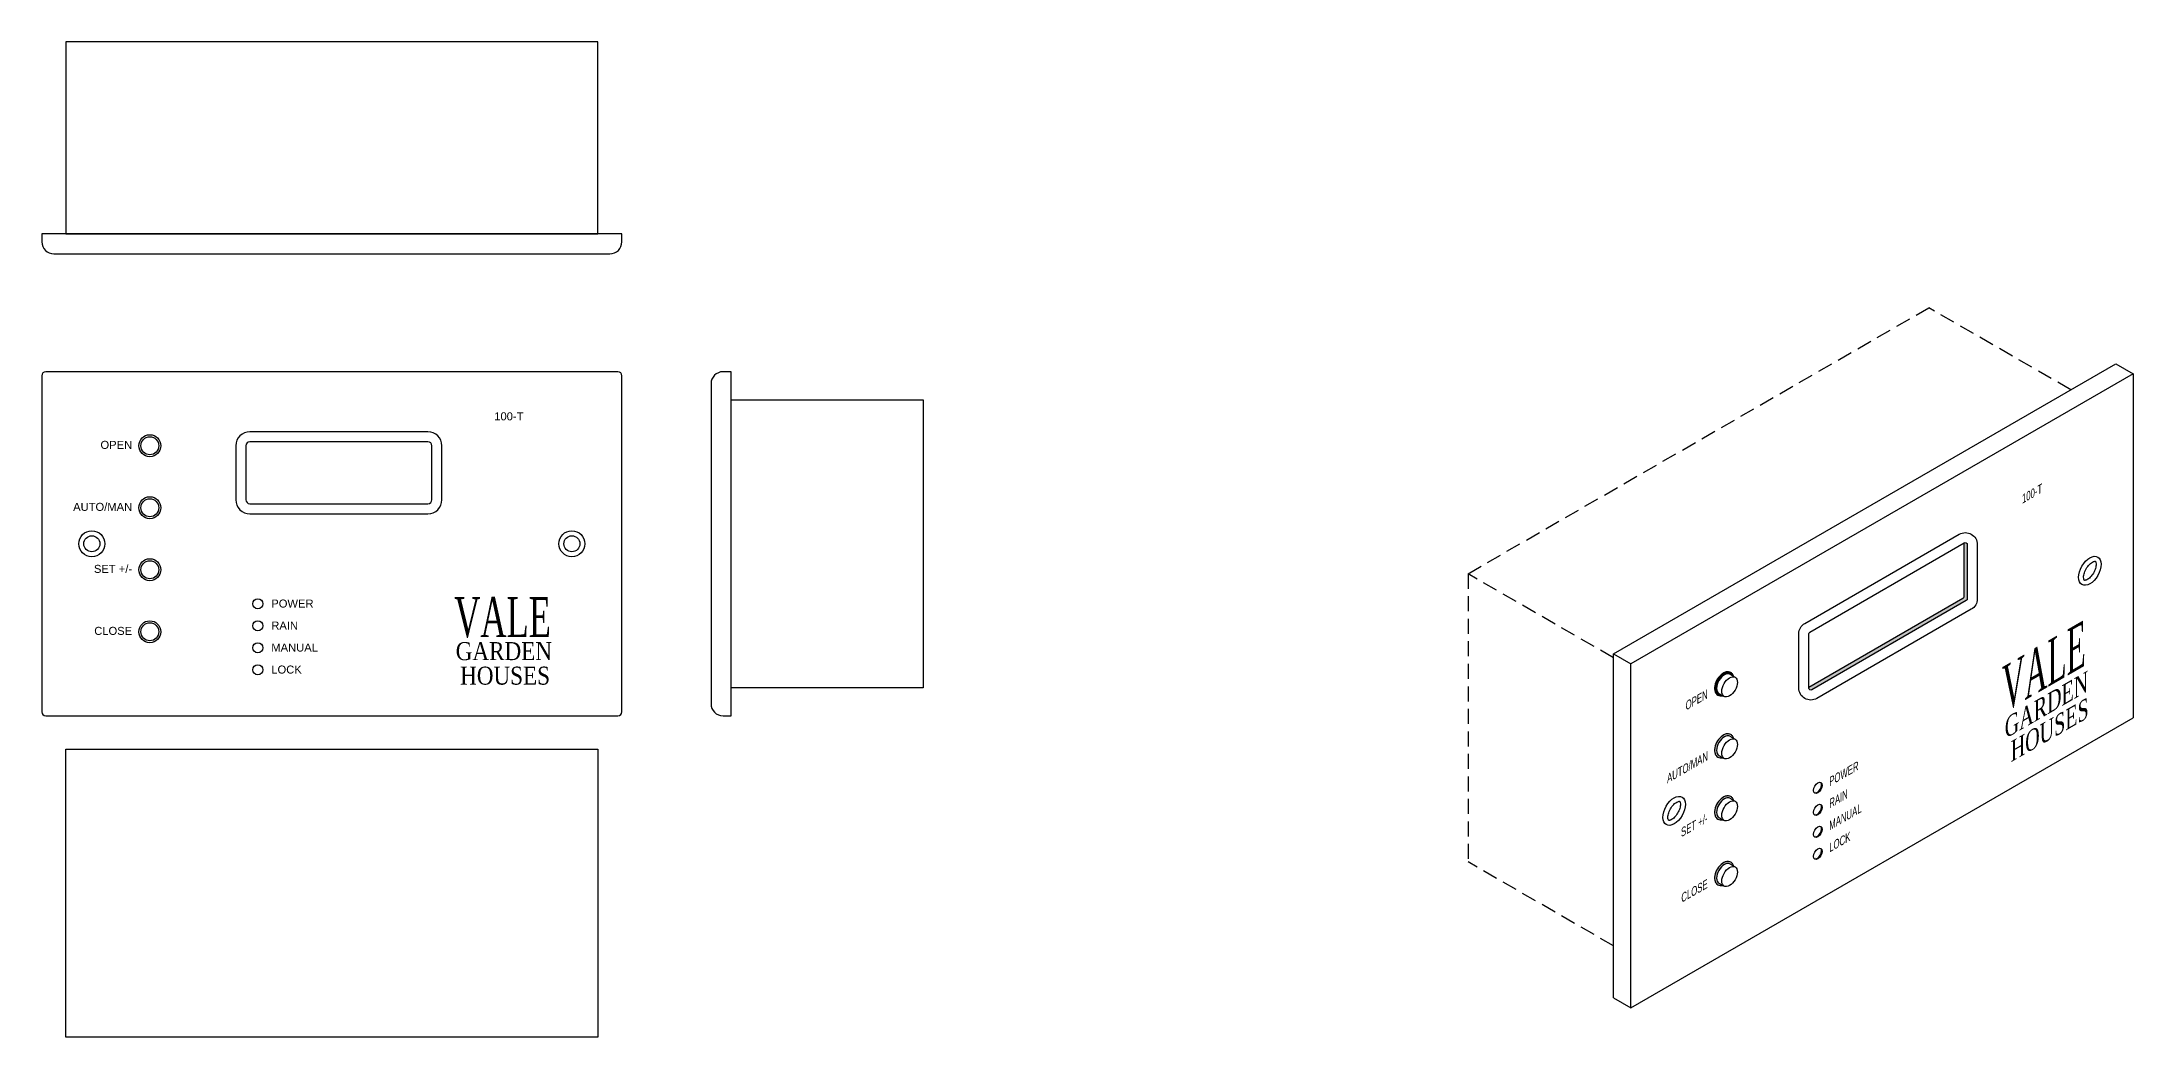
# Model space of a CAD drawing. Header units: millimetres. Extents: x 0 to 23312, y -3206 to 11448.
# Drawn here: x 9534 to 10057, y 9126 to 9375 of the extents above; entities that cross this region are included whole.
import ezdxf

# ---------------------------------------------------------------- set-up
doc = ezdxf.new("R2010")
doc.units = ezdxf.units.MM
doc.header["$LTSCALE"] = 10
doc.linetypes.add('HIDDEN', pattern=[0.375, 0.25, -0.125])
doc.layers.add('02 - Notes & Text', color=251, linetype='Continuous')
doc.layers.add('42 - Detail Hatch', color=251, linetype='Continuous')
doc.styles.add('1-2', font='romans.shx', dxfattribs={"width": 0.8, "height": 4})
doc.styles.add('OBLIQUE', font='arial.ttf', dxfattribs={"width": 0.8, "height": 2})
doc.styles.add('OBLIQUE2', font='times.ttf', dxfattribs={"width": 0.8, "height": 10})

msp = doc.modelspace()

# ---------------------------------------------------------------- hatches: boundary and pattern name
at = {"layer": '42 - Detail Hatch', "ltscale": 10}
h = msp.add_hatch(color=256, dxfattribs=at)
h.dxf.hatch_style = 1
h.paths.add_polyline_path([(10011.73708509943, 9233.182659706436), (10010.87105969565, 9233.682659706436), (9976.033891121551, 9213.56941105238), (9976.033891121551, 9213.435436456166, 0.5773502691895964), (9976.783891121551, 9213.002423754275)])
h.paths.add_polyline_path([(10015.38419941645, 9235.288322139135, 0.2679491924311481), (10015.63419941645, 9235.721334841026), (10015.63419941645, 9249.29313161075, 0.5773502691895912), (10014.88419941645, 9249.726144312644), (10014.76817401267, 9249.65915701454), (10014.76817401267, 9236.221334841026, -0.2679491924311399), (10014.51817401267, 9235.788322139135), (10010.87105969565, 9233.682659706436), (10011.73708509943, 9233.182659706436)])
h = msp.add_hatch(color=256, dxfattribs=at)
h.dxf.hatch_style = 1
edge = h.paths.add_edge_path()
edge.add_ellipse((9954.914344940174, 9214.489284033461), major_axis=(-1.377837980317191, -2.386485386503643), ratio=0.5773502691882053, start_angle=180, end_angle=360, ccw=False)
edge.add_line((9956.292182920486, 9216.875769419967), (9957.273600406406, 9216.309147770276))
edge.add_spline(control_points=[(9957.273600406406, 9216.309147770302), (9957.206873997275, 9216.548227502582), (9957.10032577203, 9216.770459214447), (9956.784148815888, 9217.163049849598), (9956.564313717638, 9217.323519307836), (9956.070927410285, 9217.503532364888), (9955.802481316743, 9217.523934479083), (9955.275606579627, 9217.451257369812), (9955.015318895967, 9217.360033525041), (9954.286884737041, 9216.975522961588), (9953.840050456682, 9216.571969837994), (9953.098001780148, 9215.59728752857), (9952.805274459985, 9215.026743826598), (9952.464634494521, 9213.88087978811), (9952.413851425415, 9213.306716093557), (9952.58003302729, 9212.534532544676), (9952.682363007378, 9212.286168195955), (9952.957761951504, 9211.911396514275), (9953.110535697007, 9211.77138300105), (9953.286506959863, 9211.669785945065)], knot_values=[2.626790827619976, 2.626790827619976, 2.626790827619976, 2.626790827619976, 2.921802164362379, 2.921802164362379, 3.242586903218216, 3.242586903218216, 3.563371642074054, 3.563371642074054, 3.884156380929892, 3.884156380929892, 4.494546907077794, 4.494546907077794, 5.104937433225697, 5.104937433225697, 5.715327959373599, 5.715327959373599, 6.035086629794501, 6.035086629794501, 6.283185307179586, 6.283185307179586, 6.283185307179586, 6.283185307179586], degree=3, periodic=0)
edge.add_spline(control_points=[(9953.286506959863, 9211.669785945065), (9953.455604124189, 9211.572157651713), (9953.64475057264, 9211.51072323633), (9954.032126547114, 9211.461979279266), (9954.230033300482, 9211.473698298778), (9954.456034635703, 9211.520993543832), (9954.487039195243, 9211.528219553435), (9954.517969942492, 9211.536150729808)], knot_values=[0, 0, 0, 0, 0.2384070111116523, 0.2384070111116523, 0.4768140222233046, 0.4768140222233046, 0.5148130286349928, 0.5148130286349928, 0.5148130286349928, 0.5148130286349928], degree=3, periodic=0)
edge.add_line((9954.517969942404, 9211.536150729786), (9953.536506959863, 9212.102798646956))
h = msp.add_hatch(color=256, dxfattribs=at)
h.dxf.hatch_style = 1
edge = h.paths.add_edge_path()
edge.add_ellipse((9954.914344940174, 9198.989284033461), major_axis=(-1.377837980317191, -2.386485386503643), ratio=0.5773502691882053, start_angle=180, end_angle=360, ccw=False)
edge.add_line((9956.292182920486, 9201.375769419967), (9957.273600406406, 9200.809147770276))
edge.add_spline(control_points=[(9957.273600406406, 9200.80914777031), (9957.206873997275, 9201.048227502586), (9957.10032577203, 9201.270459214444), (9956.784148815888, 9201.663049849598), (9956.564313717638, 9201.823519307836), (9956.070927410285, 9202.003532364888), (9955.802481316743, 9202.023934479083), (9955.275606579627, 9201.951257369812), (9955.015318895967, 9201.860033525041), (9954.286884737041, 9201.475522961588), (9953.840050456682, 9201.071969837994), (9953.098001780148, 9200.09728752857), (9952.805274459985, 9199.526743826598), (9952.464634494521, 9198.38087978811), (9952.413851425415, 9197.806716093557), (9952.58003302729, 9197.034532544676), (9952.682363007378, 9196.786168195955), (9952.957761951504, 9196.411396514275), (9953.110535697007, 9196.27138300105), (9953.286506959863, 9196.169785945065)], knot_values=[2.626790827619976, 2.626790827619976, 2.626790827619976, 2.626790827619976, 2.921802164362379, 2.921802164362379, 3.242586903218216, 3.242586903218216, 3.563371642074054, 3.563371642074054, 3.884156380929892, 3.884156380929892, 4.494546907077794, 4.494546907077794, 5.104937433225697, 5.104937433225697, 5.715327959373599, 5.715327959373599, 6.035086629794501, 6.035086629794501, 6.283185307179586, 6.283185307179586, 6.283185307179586, 6.283185307179586], degree=3, periodic=0)
edge.add_spline(control_points=[(9953.286506959863, 9196.169785945065), (9953.455604124189, 9196.072157651713), (9953.64475057264, 9196.01072323633), (9954.032126547114, 9195.961979279266), (9954.230033300482, 9195.973698298778), (9954.456034635703, 9196.020993543832), (9954.487039195243, 9196.028219553435), (9954.517969942492, 9196.036150729808)], knot_values=[0, 0, 0, 0, 0.2384070111116523, 0.2384070111116523, 0.4768140222233046, 0.4768140222233046, 0.5148130286349928, 0.5148130286349928, 0.5148130286349928, 0.5148130286349928], degree=3, periodic=0)
edge.add_line((9954.517969942404, 9196.036150729786), (9953.536506959863, 9196.602798646956))
edge = h.paths.add_edge_path()
edge.add_ellipse((9954.914344940174, 9183.489284033461), major_axis=(-1.377837980317191, -2.386485386503643), ratio=0.5773502691882053, start_angle=180, end_angle=360, ccw=False)
edge.add_line((9956.292182920486, 9185.875769419967), (9957.273600406406, 9185.309147770276))
edge.add_spline(control_points=[(9957.273600406406, 9185.30914777031), (9957.206873997275, 9185.54822750259), (9957.10032577203, 9185.770459214444), (9956.784148815888, 9186.163049849598), (9956.564313717638, 9186.323519307836), (9956.070927410285, 9186.503532364888), (9955.802481316743, 9186.523934479083), (9955.275606579627, 9186.451257369812), (9955.015318895967, 9186.360033525041), (9954.286884737041, 9185.975522961588), (9953.840050456682, 9185.571969837994), (9953.098001780148, 9184.59728752857), (9952.805274459985, 9184.026743826598), (9952.464634494521, 9182.88087978811), (9952.413851425415, 9182.306716093557), (9952.58003302729, 9181.534532544676), (9952.682363007378, 9181.286168195955), (9952.957761951504, 9180.911396514275), (9953.110535697007, 9180.77138300105), (9953.286506959863, 9180.669785945065)], knot_values=[2.626790827619976, 2.626790827619976, 2.626790827619976, 2.626790827619976, 2.921802164362379, 2.921802164362379, 3.242586903218216, 3.242586903218216, 3.563371642074054, 3.563371642074054, 3.884156380929892, 3.884156380929892, 4.494546907077794, 4.494546907077794, 5.104937433225697, 5.104937433225697, 5.715327959373599, 5.715327959373599, 6.035086629794501, 6.035086629794501, 6.283185307179586, 6.283185307179586, 6.283185307179586, 6.283185307179586], degree=3, periodic=0)
edge.add_spline(control_points=[(9953.286506959863, 9180.669785945065), (9953.455604124189, 9180.572157651713), (9953.64475057264, 9180.51072323633), (9954.032126547114, 9180.461979279266), (9954.230033300482, 9180.473698298778), (9954.456034635703, 9180.520993543832), (9954.487039195243, 9180.528219553438), (9954.517969942492, 9180.536150729808)], knot_values=[0, 0, 0, 0, 0.2384070111116523, 0.2384070111116523, 0.4768140222233046, 0.4768140222233046, 0.5148130286349928, 0.5148130286349928, 0.5148130286349928, 0.5148130286349928], degree=3, periodic=0)
edge.add_line((9954.517969942404, 9180.536150729786), (9953.536506959863, 9181.102798646956))
edge = h.paths.add_edge_path()
edge.add_ellipse((9954.914344940174, 9167.069936792202), major_axis=(-1.377837980317191, -2.386485386503643), ratio=0.5773502691882053, start_angle=180, end_angle=360, ccw=False)
edge.add_line((9956.292182920486, 9169.456422178708), (9957.273600406406, 9168.889800529018))
edge.add_spline(control_points=[(9957.273600406406, 9168.889800529047), (9957.206873997275, 9169.128880261324), (9957.10032577203, 9169.351111973188), (9956.784148815888, 9169.743702608339), (9956.564313717638, 9169.904172066577), (9956.070927410285, 9170.08418512363), (9955.802481316743, 9170.104587237824), (9955.275606579627, 9170.031910128553), (9955.015318895967, 9169.940686283782), (9954.286884737041, 9169.556175720329), (9953.840050456682, 9169.152622596735), (9953.098001780148, 9168.17794028731), (9952.805274459985, 9167.60739658534), (9952.464634494521, 9166.461532546851), (9952.413851425415, 9165.887368852298), (9952.58003302729, 9165.115185303417), (9952.682363007378, 9164.866820954696), (9952.957761951504, 9164.492049273016), (9953.110535697007, 9164.352035759792), (9953.286506959863, 9164.250438703806)], knot_values=[2.626790827619976, 2.626790827619976, 2.626790827619976, 2.626790827619976, 2.921802164362379, 2.921802164362379, 3.242586903218216, 3.242586903218216, 3.563371642074054, 3.563371642074054, 3.884156380929892, 3.884156380929892, 4.494546907077794, 4.494546907077794, 5.104937433225697, 5.104937433225697, 5.715327959373599, 5.715327959373599, 6.035086629794501, 6.035086629794501, 6.283185307179586, 6.283185307179586, 6.283185307179586, 6.283185307179586], degree=3, periodic=0)
edge.add_spline(control_points=[(9953.286506959863, 9164.250438703806), (9953.455604124189, 9164.152810410455), (9953.64475057264, 9164.09137599507), (9954.032126547114, 9164.042632038007), (9954.230033300482, 9164.054351057519), (9954.456034635703, 9164.101646302573), (9954.487039195243, 9164.10887231218), (9954.517969942492, 9164.116803488549)], knot_values=[0, 0, 0, 0, 0.2384070111116523, 0.2384070111116523, 0.4768140222233046, 0.4768140222233046, 0.5148130286349928, 0.5148130286349928, 0.5148130286349928, 0.5148130286349928], degree=3, periodic=0)
edge.add_line((9954.517969942404, 9164.116803488527), (9953.536506959863, 9164.683451405697))
edge = h.paths.add_edge_path()
edge.add_ellipse((9978.297030842354, 9171.989284033454), major_axis=(-0.7654655446163371, -1.325825214726746), ratio=0.5773502691919958, start_angle=353.5038133984477, end_angle=518.5781784780612)
edge.add_line((9979.289187584, 9173.062105995323), (9979.174718239447, 9172.99601708843))
edge.add_ellipse((9978.123825761591, 9172.089284033456), major_axis=(-0.7654655446163371, -1.325825214726746), ratio=0.5773502691919958, start_angle=6.496186601840975, end_angle=148.8865403622773, ccw=False)
edge = h.paths.add_edge_path()
edge.add_ellipse((9978.297030842354, 9171.989284033454), major_axis=(-0.7654655446163371, -1.325825214726746), ratio=0.5773502691919958, start_angle=158.5781784780613, end_angle=186.4961866016476)
edge.add_ellipse((9978.123825761591, 9172.089284033456), major_axis=(-0.7654655446163371, -1.325825214726746), ratio=0.5773502691919958, start_angle=148.8865403622773, end_angle=173.5038133986495, ccw=False)
edge.add_line((9979.174718239447, 9172.99601708843), (9979.289187584, 9173.062105995323))
edge = h.paths.add_edge_path()
edge.add_ellipse((9978.297030842354, 9177.489284033454), major_axis=(-0.7654655446163371, -1.325825214726746), ratio=0.5773502691919958, start_angle=353.5038133984477, end_angle=546.4961866016477)
edge.add_ellipse((9978.123825761591, 9177.589284033456), major_axis=(-0.7654655446163371, -1.325825214726746), ratio=0.5773502691919958, start_angle=6.496186601840975, end_angle=173.5038133986495, ccw=False)
edge = h.paths.add_edge_path()
edge.add_ellipse((9978.297030842354, 9182.989284033454), major_axis=(-0.7654655446163371, -1.325825214726746), ratio=0.5773502691919958, start_angle=353.5038133984477, end_angle=546.4961866016477)
edge.add_ellipse((9978.123825761591, 9183.089284033456), major_axis=(-0.7654655446163371, -1.325825214726746), ratio=0.5773502691919958, start_angle=6.496186601840975, end_angle=173.5038133986495, ccw=False)
edge = h.paths.add_edge_path()
edge.add_ellipse((9978.297030842354, 9188.489284033454), major_axis=(-0.7654655446163371, -1.325825214726746), ratio=0.5773502691919958, start_angle=353.5038133984477, end_angle=546.4961866016477)
edge.add_ellipse((9978.123825761591, 9188.589284033456), major_axis=(-0.7654655446163371, -1.325825214726746), ratio=0.5773502691919958, start_angle=6.496186601840975, end_angle=173.5038133986495, ccw=False)

# ---------------------------------------------------------------- linework, layer by layer
at = {"layer": '02 - Notes & Text', "ltscale": 10}
for points in [[(9673.307919680534, 9326.969795230609), (9673.307919680534, 9374.969795230609), (9540.307919680534, 9374.969795230609), (9540.307919680534, 9326.969795230609)], [(9706.594276803706, 9285.500210583159), (9754.594276803706, 9285.500210583159), (9754.594276803706, 9213.500210583159), (9706.594276803706, 9213.500210583155)], [(9673.307919680534, 9126.166721663678), (9540.307919680534, 9126.166721663678), (9540.307919680534, 9198.166721663678), (9673.307919680534, 9198.166721663678)]]:
    msp.add_lwpolyline(points, close=True, dxfattribs=at)
for points in [[(9540.307919680534, 9326.969795230609), (9534.307919680534, 9326.969795230609), (9534.307919680534, 9324.969795230609, 0.414213562373095), (9537.307919680534, 9321.969795230609), (9676.307919680447, 9321.969795230609, 0.4142135623816193), (9679.307919680447, 9324.969795230696), (9679.307919680388, 9326.969795230609)], [(9535.307919680534, 9206.500210583159), (9678.307919680534, 9206.500210583159, 0.414213562373095), (9679.307919680534, 9207.500210583159), (9679.307919680534, 9291.500210583159, 0.414213562373095), (9678.307919680534, 9292.500210583159), (9535.307919680563, 9292.500210583159, 0.4142135623729959), (9534.307919680563, 9291.500210583159), (9534.307919680534, 9207.500210583159, 0.4142135623731953)], [(9706.594276803706, 9292.500210583159), (9704.594276803706, 9292.500210583159, 0.414213562373095), (9701.594276803706, 9289.500210583159), (9701.594276803706, 9209.500210583159, 0.414213562373095), (9704.594276803706, 9206.500210583159), (9706.594276803706, 9206.500210583159)], [(9586.307919680534, 9257.000210583159), (9630.807919680534, 9257.000210583159, 0.414213562373095), (9634.307919680534, 9260.500210583159), (9634.307919680534, 9274.000210583159, 0.414213562373095), (9630.807919680534, 9277.500210583159), (9586.307919680534, 9277.500210583159, 0.414213562373095), (9582.807919680534, 9274.000210583159), (9582.807919680534, 9260.500210583159, 0.414213562373095)], [(9975.033891121551, 9229.605309437244), (10013.63419941645, 9251.891207822104, -0.5773502691896031), (10018.13419941645, 9249.29313161075), (10018.13419941645, 9235.721334841026, -0.2679491924311386), (10016.63419941645, 9233.123258629672), (9978.033891121551, 9210.837360244812, -0.5773502691896122), (9973.533891121551, 9213.435436456166), (9973.533891121551, 9227.00723322589, -0.2679491924311336)]]:
    msp.add_lwpolyline(points, format="xyb", close=True, dxfattribs=at)
for points in [[(9927.201532019084, 9135.989284033461), (9927.201532019084, 9221.989284033461), (10052.77521556783, 9294.489284033465)], [(10052.77521556783, 9294.489284033465), (10057.10534258674, 9291.989284033465), (9931.531659037995, 9219.489284033461)], [(10057.10534258674, 9291.989284033465), (10057.10534258674, 9205.989284033465)], [(9927.201532019084, 9221.989284033461), (9931.531659037995, 9219.489284033461)], [(9927.201532019084, 9135.989284033461), (9931.531659037995, 9133.489284033461), (9931.531659037995, 9219.489284033461)], [(9953.536506959863, 9212.102798646956), (9954.835545065536, 9211.352798646956)], [(9956.292182920486, 9216.875769419967), (9957.59122102616, 9216.125769419967)], [(9931.531659037995, 9133.489284033461), (10057.10534258674, 9205.989284033465)], [(9956.292182920486, 9201.375769419967), (9957.59122102616, 9200.625769419967)], [(9953.536506959863, 9196.602798646956), (9954.835545065536, 9195.852798646956)], [(9956.292182920486, 9185.875769419967), (9957.59122102616, 9185.125769419967)], [(9953.536506959863, 9181.102798646956), (9954.835545065536, 9180.352798646956)], [(9953.536506959863, 9164.683451405697), (9954.835545065536, 9163.933451405697)], [(9956.292182920486, 9169.456422178708), (9957.59122102616, 9168.706422178708)]]:
    msp.add_lwpolyline(points, dxfattribs=at)
for centre, radius in [((9561.307919680563, 9274.000210583159), 2.25), ((9561.307919680563, 9258.500210583159), 2.25), ((9546.807919680534, 9249.500210583159), 3.25), ((9666.807919680534, 9249.500210583159), 3.25), ((9561.307919680563, 9243.000210583159), 2.25), ((9588.307919680534, 9234.500210583159), 1.25), ((9561.307919680563, 9227.500210583159), 2.25), ((9588.307919680534, 9229.000210583159), 1.25), ((9588.307919680534, 9223.500210583159), 1.25), ((9588.307919680534, 9218.000210583159), 1.25)]:
    msp.add_circle(centre, radius, dxfattribs=at)
for centre, major_axis, ratio in [((10046.28002503944, 9242.739284033461), (-1.990210416022773, -3.447145558277815), 0.5773502691872046), ((9956.213383045848, 9213.739284033461), (-1.377837980317191, -2.386485386503643), 0.5773502691882054), ((9956.213383045848, 9198.239284033461), (-1.377837980317191, -2.386485386503643), 0.5773502691882054), ((9942.356976585303, 9182.739284033461), (-1.990210416022773, -3.447145558277815), 0.5773502691872046), ((9956.213383045848, 9182.739284033461), (-1.377837980317191, -2.386485386503643), 0.5773502691882054), ((9978.297030842354, 9188.489284033454), (-0.7654655446163361, -1.325825214726744), 0.577350269191996), ((9978.297030842354, 9182.989284033454), (-0.7654655446163361, -1.325825214726744), 0.577350269191996), ((9978.297030842354, 9177.489284033454), (-0.7654655446163361, -1.325825214726744), 0.577350269191996), ((9978.297030842354, 9171.989284033454), (-0.7654655446163361, -1.325825214726744), 0.577350269191996), ((9956.213383045848, 9166.319936792202), (-1.377837980317191, -2.386485386503643), 0.5773502691882054)]:
    msp.add_ellipse(centre, major_axis=major_axis, ratio=ratio, dxfattribs=at)
for centre in [(9954.914344940174, 9214.489284033461), (9954.914344940174, 9198.989284033461), (9954.914344940174, 9183.489284033461), (9954.914344940174, 9167.069936792202)]:
    msp.add_ellipse(centre, major_axis=(-1.377837980317191, -2.386485386503643), ratio=0.5773502691882054, start_param=3.141592653589793, end_param=6.283185307179586, dxfattribs=at)
at = {"layer": '42 - Detail Hatch', "color": 9, "linetype": 'HIDDEN', "ltscale": 1.5}
for points in [[(9890.828465060113, 9241.989284033458), (10006.00984376347, 9308.489284033465)], [(10041.51688531864, 9287.989284033469), (10006.00984376347, 9308.489284033465)], [(9927.201532019084, 9220.989284033449), (9890.828465060113, 9241.989284033458)], [(9890.828465060113, 9241.989284033458), (9890.828465060113, 9169.989284033458)], [(9927.201532019084, 9148.989284033449), (9890.828465060113, 9169.989284033458)]]:
    msp.add_lwpolyline(points, dxfattribs=at)
at = {"layer": '42 - Detail Hatch', "ltscale": 10}
for points in [[(9586.307919680534, 9259.500210583159), (9630.807919680534, 9259.500210583159, 0.414213562373095), (9631.807919680534, 9260.500210583159), (9631.807919680534, 9274.000210583159, 0.414213562373095), (9630.807919680534, 9275.000210583159), (9586.307919680534, 9275.000210583159, 0.414213562373095), (9585.307919680534, 9274.000210583159), (9585.307919680534, 9260.500210583159, 0.414213562373095)], [(9976.283891121551, 9227.440245927784), (10014.88419941645, 9249.726144312644, -0.5773502691882708), (10015.63419941645, 9249.29313161075), (10015.63419941645, 9235.721334841026, -0.2679491924302377), (10015.38419941645, 9235.288322139135), (9976.783891121551, 9213.002423754275, -0.5773502691883262), (9976.033891121551, 9213.435436456166), (9976.033891121551, 9227.00723322589, -0.2679491924302091)]]:
    msp.add_lwpolyline(points, format="xyb", close=True, dxfattribs=at)
msp.add_lwpolyline([(10014.76817401267, 9249.65915701454), (10014.76817401267, 9236.221334841026, -0.2679491924302377), (10014.51817401267, 9235.788322139135), (9976.033891121551, 9213.56941105238)], format="xyb", dxfattribs=at)
for centre, radius in [((9561.307919680563, 9274.000210583159), 2.75), ((9561.307919680563, 9258.500210583159), 2.75), ((9546.807919680534, 9249.500210583159), 2), ((9666.807919680534, 9249.500210583159), 2), ((9561.307919680563, 9243.000210583159), 2.75), ((9561.307919680563, 9227.500210583159), 2.75)]:
    msp.add_circle(centre, radius, dxfattribs=at)
for centre in [(9978.123825761591, 9188.589284033456), (9978.123825761591, 9183.089284033456), (9978.123825761591, 9177.589284033456), (9978.123825761591, 9172.089284033456)]:
    msp.add_ellipse(centre, major_axis=(-0.7654655446163361, -1.325825214726744), ratio=0.577350269191996, start_param=0.1133798450260668, end_param=3.028212808572286, dxfattribs=at)
for points, knots in [([(10044.91481462341, 9240.37467022991), (10044.9228737543, 9240.370017288522), (10044.93194622979, 9240.365122188603), (10044.98759412683, 9240.3555596326), (10045.03487266386, 9240.352196857868), (10045.17727017832, 9240.37144911318), (10045.2716811039, 9240.394591234235), (10045.6008460466, 9240.524919497238), (10045.88123967526, 9240.69422603977), (10046.44773384531, 9241.191607363031), (10046.73361904862, 9241.517330539136), (10047.2282106176, 9242.250957223438), (10047.43687862686, 9242.65829651854), (10047.73062441639, 9243.456243101664), (10047.81476332682, 9243.846487666706), (10047.85557064014, 9244.426795793843), (10047.8359320145, 9244.640820461278), (10047.77043308872, 9244.916525961784), (10047.7312478962, 9244.997386842999), (10047.67330460511, 9245.086266764465), (10047.65779315059, 9245.096081933003), (10047.6375344151, 9245.108789424838), (10047.62831822805, 9245.115249802551), (10047.5434386524, 9245.125366074288), (10047.46660825006, 9245.12514101903), (10047.24219437908, 9245.069812878803), (10047.09657164723, 9245.01422067474), (10046.77037514425, 9244.831633415044), (10046.59026303671, 9244.705162669394), (10046.10564051491, 9244.2833574625), (10045.79926634378, 9243.93110306342), (10045.27919557864, 9243.137692911147), (10045.0656026457, 9242.69728480772), (10044.78367392391, 9241.85059236472), (10044.71691734185, 9241.444959342967), (10044.71447383064, 9240.906552819106), (10044.74368087699, 9240.729314240143), (10044.81889430007, 9240.488064220204), (10044.86170657248, 9240.4266140264), (10044.90007357516, 9240.38365697187), (10044.90759787218, 9240.378836823173), (10044.91481462341, 9240.37467022991)], [0, 0, 0, 0, 0.2098542259816872, 0.2098542259816872, 0.4197084519633743, 0.4197084519633743, 0.6295626779450615, 0.6295626779450615, 1.040112248703523, 1.040112248703523, 1.450661819461985, 1.450661819461985, 1.861211390220446, 1.861211390220446, 2.271760960978908, 2.271760960978908, 2.592904857549958, 2.592904857549958, 2.856673174964804, 2.856673174964804, 3.12044149237965, 3.12044149237965, 3.384209809794497, 3.384209809794497, 3.647978127209343, 3.647978127209343, 3.911746444624189, 3.911746444624189, 4.175514762039035, 4.175514762039035, 4.614520813541663, 4.614520813541663, 5.053526865044291, 5.053526865044291, 5.492532916546919, 5.492532916546919, 5.793899492509582, 5.793899492509582, 6.095266068472245, 6.095266068472245, 6.283185307179586, 6.283185307179586, 6.283185307179586, 6.283185307179586]), ([(9957.273600406406, 9216.309147770302), (9957.206873997275, 9216.548227502582), (9957.10032577203, 9216.770459214447), (9956.784148815888, 9217.163049849598), (9956.564313717638, 9217.323519307836), (9956.070927410285, 9217.503532364888), (9955.802481316743, 9217.523934479083), (9955.275606579627, 9217.451257369812), (9955.015318895967, 9217.360033525041), (9954.286884737041, 9216.975522961588), (9953.840050456682, 9216.571969837994), (9953.098001780148, 9215.59728752857), (9952.805274459985, 9215.026743826598), (9952.464634494521, 9213.88087978811), (9952.413851425415, 9213.306716093557), (9952.58003302729, 9212.534532544676), (9952.682363007378, 9212.286168195955), (9952.957761951504, 9211.911396514275), (9953.110535697007, 9211.77138300105), (9953.286506959863, 9211.669785945065)], [2.626790827619976, 2.626790827619976, 2.626790827619976, 2.626790827619976, 2.921802164362379, 2.921802164362379, 3.242586903218216, 3.242586903218216, 3.563371642074054, 3.563371642074054, 3.884156380929892, 3.884156380929892, 4.494546907077794, 4.494546907077794, 5.104937433225697, 5.104937433225697, 5.715327959373599, 5.715327959373599, 6.035086629794501, 6.035086629794501, 6.283185307179586, 6.283185307179586, 6.283185307179586, 6.283185307179586]), ([(9953.286506959863, 9211.669785945065), (9953.455604124189, 9211.572157651713), (9953.64475057264, 9211.51072323633), (9954.032126547114, 9211.461979279266), (9954.230033300482, 9211.473698298778), (9954.456034635703, 9211.520993543832), (9954.487039195243, 9211.528219553435), (9954.517969942492, 9211.536150729808)], [0, 0, 0, 0, 0.2384070111116523, 0.2384070111116523, 0.4768140222233046, 0.4768140222233046, 0.5148130286349928, 0.5148130286349928, 0.5148130286349928, 0.5148130286349928]), ([(9957.273600406406, 9200.80914777031), (9957.206873997275, 9201.048227502586), (9957.10032577203, 9201.270459214444), (9956.784148815888, 9201.663049849598), (9956.564313717638, 9201.823519307836), (9956.070927410285, 9202.003532364888), (9955.802481316743, 9202.023934479083), (9955.275606579627, 9201.951257369812), (9955.015318895967, 9201.860033525041), (9954.286884737041, 9201.475522961588), (9953.840050456682, 9201.071969837994), (9953.098001780148, 9200.09728752857), (9952.805274459985, 9199.526743826598), (9952.464634494521, 9198.38087978811), (9952.413851425415, 9197.806716093557), (9952.58003302729, 9197.034532544676), (9952.682363007378, 9196.786168195955), (9952.957761951504, 9196.411396514275), (9953.110535697007, 9196.27138300105), (9953.286506959863, 9196.169785945065)], [2.626790827619976, 2.626790827619976, 2.626790827619976, 2.626790827619976, 2.921802164362379, 2.921802164362379, 3.242586903218216, 3.242586903218216, 3.563371642074054, 3.563371642074054, 3.884156380929892, 3.884156380929892, 4.494546907077794, 4.494546907077794, 5.104937433225697, 5.104937433225697, 5.715327959373599, 5.715327959373599, 6.035086629794501, 6.035086629794501, 6.283185307179586, 6.283185307179586, 6.283185307179586, 6.283185307179586]), ([(9953.286506959863, 9196.169785945065), (9953.455604124189, 9196.072157651713), (9953.64475057264, 9196.01072323633), (9954.032126547114, 9195.961979279266), (9954.230033300482, 9195.973698298778), (9954.456034635703, 9196.020993543832), (9954.487039195243, 9196.028219553435), (9954.517969942492, 9196.036150729808)], [0, 0, 0, 0, 0.2384070111116523, 0.2384070111116523, 0.4768140222233046, 0.4768140222233046, 0.5148130286349928, 0.5148130286349928, 0.5148130286349928, 0.5148130286349928]), ([(9957.273600406406, 9185.30914777031), (9957.206873997275, 9185.54822750259), (9957.10032577203, 9185.770459214444), (9956.784148815888, 9186.163049849598), (9956.564313717638, 9186.323519307836), (9956.070927410285, 9186.503532364888), (9955.802481316743, 9186.523934479083), (9955.275606579627, 9186.451257369812), (9955.015318895967, 9186.360033525041), (9954.286884737041, 9185.975522961588), (9953.840050456682, 9185.571969837994), (9953.098001780148, 9184.59728752857), (9952.805274459985, 9184.026743826598), (9952.464634494521, 9182.88087978811), (9952.413851425415, 9182.306716093557), (9952.58003302729, 9181.534532544676), (9952.682363007378, 9181.286168195955), (9952.957761951504, 9180.911396514275), (9953.110535697007, 9180.77138300105), (9953.286506959863, 9180.669785945065)], [2.626790827619976, 2.626790827619976, 2.626790827619976, 2.626790827619976, 2.921802164362379, 2.921802164362379, 3.242586903218216, 3.242586903218216, 3.563371642074054, 3.563371642074054, 3.884156380929892, 3.884156380929892, 4.494546907077794, 4.494546907077794, 5.104937433225697, 5.104937433225697, 5.715327959373599, 5.715327959373599, 6.035086629794501, 6.035086629794501, 6.283185307179586, 6.283185307179586, 6.283185307179586, 6.283185307179586]), ([(9940.991766169274, 9180.37467022991), (9940.999825300169, 9180.370017288522), (9941.008897775653, 9180.365122188603), (9941.064545672692, 9180.3555596326), (9941.11182420973, 9180.352196857868), (9941.254221724186, 9180.37144911318), (9941.348632649766, 9180.394591234235), (9941.677797592463, 9180.524919497238), (9941.958191221129, 9180.69422603977), (9942.524685391181, 9181.191607363031), (9942.81057059449, 9181.517330539136), (9943.305162163466, 9182.250957223438), (9943.513830172727, 9182.65829651854), (9943.807575962259, 9183.456243101664), (9943.89171487269, 9183.846487666706), (9943.932522186005, 9184.426795793843), (9943.912883560362, 9184.640820461278), (9943.847384634588, 9184.916525961784), (9943.808199442065, 9184.997386842999), (9943.750256150975, 9185.086266764465), (9943.734744696456, 9185.096081933003), (9943.714485960969, 9185.108789424838), (9943.705269773913, 9185.115249802551), (9943.620390198266, 9185.125366074288), (9943.54355979593, 9185.12514101903), (9943.31914592495, 9185.069812878803), (9943.173523193094, 9185.01422067474), (9942.847326690113, 9184.831633415044), (9942.667214582572, 9184.705162669394), (9942.18259206078, 9184.2833574625), (9941.876217889643, 9183.93110306342), (9941.356147124505, 9183.137692911147), (9941.142554191567, 9182.69728480772), (9940.86062546978, 9181.85059236472), (9940.793868887718, 9181.444959342967), (9940.791425376505, 9180.906552819106), (9940.820632422852, 9180.729314240143), (9940.895845845938, 9180.488064220204), (9940.93865811835, 9180.4266140264), (9940.977025121028, 9180.38365697187), (9940.984549418048, 9180.378836823173), (9940.991766169274, 9180.37467022991)], [0, 0, 0, 0, 0.2098542259816872, 0.2098542259816872, 0.4197084519633743, 0.4197084519633743, 0.6295626779450615, 0.6295626779450615, 1.040112248703523, 1.040112248703523, 1.450661819461985, 1.450661819461985, 1.861211390220446, 1.861211390220446, 2.271760960978908, 2.271760960978908, 2.592904857549958, 2.592904857549958, 2.856673174964804, 2.856673174964804, 3.12044149237965, 3.12044149237965, 3.384209809794497, 3.384209809794497, 3.647978127209343, 3.647978127209343, 3.911746444624189, 3.911746444624189, 4.175514762039035, 4.175514762039035, 4.614520813541663, 4.614520813541663, 5.053526865044291, 5.053526865044291, 5.492532916546919, 5.492532916546919, 5.793899492509582, 5.793899492509582, 6.095266068472245, 6.095266068472245, 6.283185307179586, 6.283185307179586, 6.283185307179586, 6.283185307179586]), ([(9953.286506959863, 9180.669785945065), (9953.455604124189, 9180.572157651713), (9953.64475057264, 9180.51072323633), (9954.032126547114, 9180.461979279266), (9954.230033300482, 9180.473698298778), (9954.456034635703, 9180.520993543832), (9954.487039195243, 9180.528219553438), (9954.517969942492, 9180.536150729808)], [0, 0, 0, 0, 0.2384070111116523, 0.2384070111116523, 0.4768140222233046, 0.4768140222233046, 0.5148130286349928, 0.5148130286349928, 0.5148130286349928, 0.5148130286349928]), ([(9957.273600406406, 9168.889800529047), (9957.206873997275, 9169.128880261324), (9957.10032577203, 9169.351111973188), (9956.784148815888, 9169.743702608339), (9956.564313717638, 9169.904172066577), (9956.070927410285, 9170.08418512363), (9955.802481316743, 9170.104587237824), (9955.275606579627, 9170.031910128553), (9955.015318895967, 9169.940686283782), (9954.286884737041, 9169.556175720329), (9953.840050456682, 9169.152622596735), (9953.098001780148, 9168.17794028731), (9952.805274459985, 9167.60739658534), (9952.464634494521, 9166.461532546851), (9952.413851425415, 9165.887368852298), (9952.58003302729, 9165.115185303417), (9952.682363007378, 9164.866820954696), (9952.957761951504, 9164.492049273016), (9953.110535697007, 9164.352035759792), (9953.286506959863, 9164.250438703806)], [2.626790827619976, 2.626790827619976, 2.626790827619976, 2.626790827619976, 2.921802164362379, 2.921802164362379, 3.242586903218216, 3.242586903218216, 3.563371642074054, 3.563371642074054, 3.884156380929892, 3.884156380929892, 4.494546907077794, 4.494546907077794, 5.104937433225697, 5.104937433225697, 5.715327959373599, 5.715327959373599, 6.035086629794501, 6.035086629794501, 6.283185307179586, 6.283185307179586, 6.283185307179586, 6.283185307179586]), ([(9953.286506959863, 9164.250438703806), (9953.455604124189, 9164.152810410455), (9953.64475057264, 9164.09137599507), (9954.032126547114, 9164.042632038007), (9954.230033300482, 9164.054351057519), (9954.456034635703, 9164.101646302573), (9954.487039195243, 9164.10887231218), (9954.517969942492, 9164.116803488549)], [0, 0, 0, 0, 0.2384070111116523, 0.2384070111116523, 0.4768140222233046, 0.4768140222233046, 0.5148130286349928, 0.5148130286349928, 0.5148130286349928, 0.5148130286349928])]:
    msp.add_open_spline(points, degree=3, knots=knots, dxfattribs=at)

# ---------------------------------------------------------------- texts
at = {"layer": '42 - Detail Hatch', "color": 9, "oblique": 30}
for s, height, style, width, p in [('100-T', 2, 'OBLIQUE', 0.8, (10029.30311173938, 9259.43897879589)), ('VALE', 10, 'OBLIQUE2', 0.6, (10024.33307814044, 9207.082519661559)), ('GARDEN', 4.5, 'OBLIQUE2', 0.85, (10025.02082108408, 9200.669665763922)), ('OPEN', 2, 'OBLIQUE', 0.8, (9945.233809081765, 9207.754550531194)), ('HOUSES', 4.5, 'OBLIQUE2', 0.85, (10026.51058449985, 9194.862559652156)), ('AUTO/MAN', 2, 'OBLIQUE', 0.8, (9940.588427552066, 9189.572538254535)), ('POWER', 2, 'OBLIQUE', 0.8, (9981.135652960089, 9188.803004822421)), ('RAIN', 2, 'OBLIQUE', 0.8, (9981.135652960089, 9183.303004822421)), ('SET +/-', 2, 'OBLIQUE', 0.8, (9944.082203261365, 9176.089670600784)), ('MANUAL', 2, 'OBLIQUE', 0.8, (9981.135652960089, 9177.803004822421)), ('LOCK', 2, 'OBLIQUE', 0.8, (9981.135652960089, 9172.303004822421)), ('CLOSE', 2, 'OBLIQUE', 0.8, (9944.158561428238, 9159.714408767722))]:
    msp.add_text(s, height=height, rotation=29.9999999999582, dxfattribs=dict(at, style=style, width=width)).set_placement(p)
at = {"layer": '42 - Detail Hatch', "color": 9, "ltscale": 10, "attachment_point": 1, "style": '1-2'}
for s, heights, insert, char_height in [('\\pxql;{\\fArial|b0|i0|c0|p34;\\W1;100-T}', [0], (9647.409947872788, 9282.36072654546), 2), ('\\pxqr;{\\fArial|b0|i0|c0|p34;\\W1;OPEN}', [0], (9540.153299822545, 9275.225960321266), 2), ('\\pxqr;{\\fArial|b0|i0|c0|p34;\\W1;AUTO/MAN}', [0], (9540.153299822545, 9259.725960321266), 2), ('\\pxqr;{\\fArial|b0|i0|c0|p34;\\W1;SET +/-}', [2.887369411185051], (9540.153299822545, 9244.225960321266), 2), ('\\pxql;{\\fArial|b0|i0|c0|p34;\\W1;POWER}', [0], (9591.676509551864, 9235.557676236793), 2), ('\\pxqj;{\\fTimes New Roman|b0|i0|c0|p18;\\W0.6;VALE}', [0], (9637.404337497122, 9236.155878339843), 10), ('\\pxqr;{\\fArial|b0|i0|c0|p34;\\W1;CLOSE}', [0], (9540.153299822545, 9228.725960321266), 2), ('\\pxql;{\\fArial|b0|i0|c0|p34;\\W1;RAIN}', [0], (9591.676509551864, 9230.057676236793), 2), ('\\pxql;{\\fArial|b0|i0|c0|p34;\\W1;MANUAL}', [0], (9591.676509551864, 9224.557676236793), 2), ('\\pxqj;{\\fTimes New Roman|b0|i0|c0|p18;\\W0.85;GARDEN}', [0], (9637.773142247854, 9224.913044254303), 4.5), ('\\pxql;{\\fArial|b0|i0|c0|p34;\\W1;LOCK}', [0], (9591.676509551864, 9219.057676236793), 2), ('\\pxqj;{\\fTimes New Roman|b0|i0|c0|p18;\\W0.85;HOUSES}', [0], (9638.873323180407, 9218.78751416284), 4.5)]:
    msp.add_mtext_dynamic_manual_height_columns(s, width=16.7297107152408, gutter_width=20, heights=heights, dxfattribs=dict(at, insert=insert, char_height=char_height))

doc.saveas('drawing.dxf')
